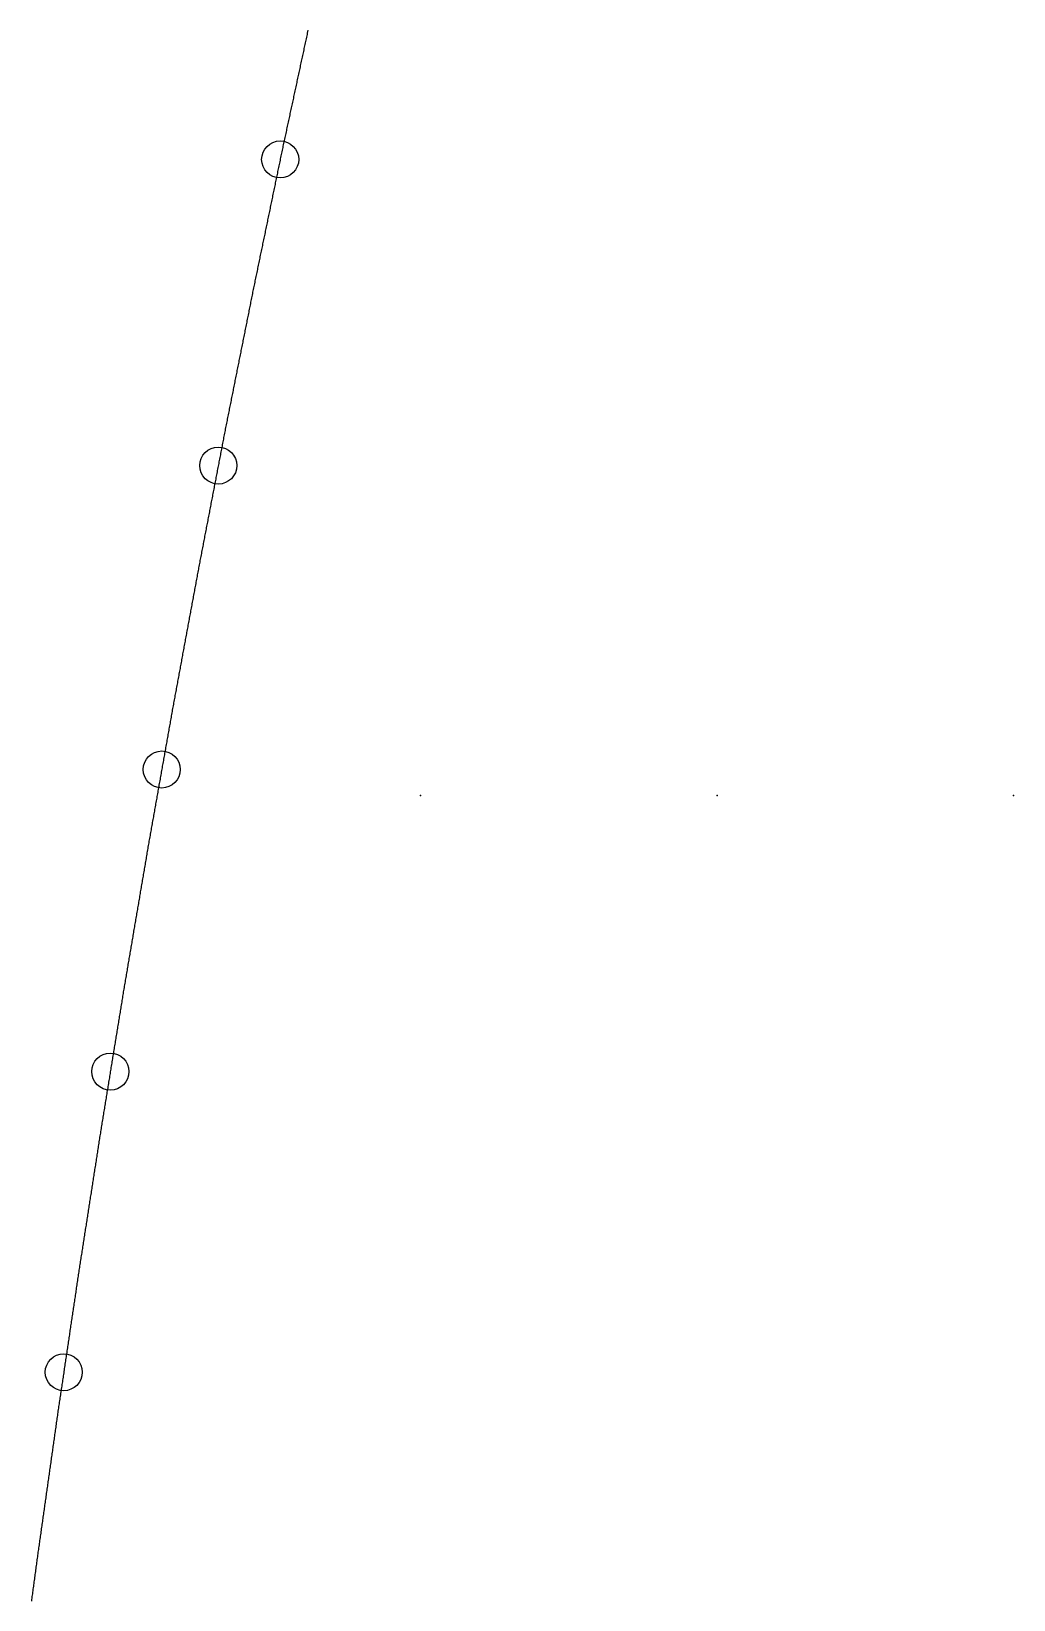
# Model space of a CAD drawing. Extents: x 1 to 322, y 1 to 270.
# Drawn here: x 3.49 to 16.74, y 22.29 to 43.45 of the extents above; entities that cross this region are included whole.
import ezdxf

# ---------------------------------------------------------------- set-up
doc = ezdxf.new("R2010")
doc.units = 0
doc.layers.get('0').update_dxf_attribs({"linetype": 'CONTINUOUS'})
doc.layers.add('DRILLING', color=3, linetype='CONTINUOUS')
doc.layers.add('RIB_INDICATION', color=1, linetype='CONTINUOUS')

# ---------------------------------------------------------------- blocks, each defined once
blk = doc.blocks.new('*U122')
at = {"layer": 'DRILLING'}
blk.add_point((0, 0), dxfattribs=at)
blk = doc.blocks.new('*U123')
at = {"layer": 'DRILLING', "color": 0, "linetype": 'BYBLOCK'}
for p in [(0, 0), (4, 0), (8, 0)]:
    blk.add_blockref('*U122', p, dxfattribs=at)

msp = doc.modelspace()

# ---------------------------------------------------------------- linework, layer by layer
msp.add_polyline3d([(7.21957, 43.4625, 0), (7.21547, 43.4435, 0), (7.21137, 43.4244, 0), (7.20727, 43.4054, 0), (7.20316, 43.3863, 0), (7.19906, 43.3672, 0), (7.19496, 43.3482, 0), (7.19086, 43.3291, 0), (7.18676, 43.3101, 0), (7.18266, 43.291, 0), (7.17856, 43.2719, 0), (7.17446, 43.2529, 0), (7.17036, 43.2338, 0), (7.16626, 43.2148, 0), (7.16216, 43.1957, 0), (7.15806, 43.1766, 0), (7.15396, 43.1576, 0), (7.14986, 43.1385, 0), (7.14575, 43.1195, 0), (7.14165, 43.1004, 0), (7.13755, 43.0813, 0), (7.13345, 43.0623, 0), (7.12935, 43.0432, 0), (7.12525, 43.0241, 0), (7.12115, 43.0051, 0), (7.11705, 42.986, 0), (7.11295, 42.967, 0), (7.10885, 42.9479, 0), (7.10475, 42.9288, 0), (7.10065, 42.9098, 0), (7.09655, 42.8907, 0), (7.09245, 42.8717, 0), (7.08835, 42.8526, 0), (7.08424, 42.8335, 0), (7.08014, 42.8145, 0), (7.07604, 42.7954, 0), (7.07194, 42.7764, 0), (7.06784, 42.7573, 0), (7.06374, 42.7382, 0), (7.05964, 42.7192, 0), (7.05554, 42.7001, 0), (7.05144, 42.6811, 0), (7.04734, 42.662, 0), (7.04324, 42.6429, 0), (7.03914, 42.6239, 0), (7.03504, 42.6048, 0), (7.03094, 42.5858, 0), (7.02683, 42.5667, 0), (7.02273, 42.5476, 0), (7.01863, 42.5286, 0), (7.01453, 42.5095, 0), (7.01043, 42.4905, 0), (7.00633, 42.4714, 0), (7.00223, 42.4523, 0), (6.99813, 42.4333, 0), (6.99403, 42.4142, 0), (6.98993, 42.3952, 0), (6.98583, 42.3761, 0), (6.98173, 42.357, 0), (6.97763, 42.338, 0), (6.97353, 42.3189, 0), (6.96943, 42.2999, 0), (6.96532, 42.2808, 0), (6.96122, 42.2617, 0), (6.95712, 42.2427, 0), (6.95302, 42.2236, 0), (6.94892, 42.2046, 0), (6.94482, 42.1855, 0), (6.94072, 42.1664, 0), (6.93662, 42.1474, 0), (6.93252, 42.1283, 0), (6.92842, 42.1093, 0), (6.92432, 42.0902, 0), (6.92022, 42.0711, 0), (6.91612, 42.0521, 0), (6.91202, 42.033, 0), (6.90791, 42.014, 0), (6.90381, 41.9949, 0), (6.89971, 41.9758, 0), (6.89561, 41.9568, 0), (6.89151, 41.9377, 0), (6.88741, 41.9186, 0), (6.88331, 41.8996, 0), (6.87921, 41.8805, 0), (6.87511, 41.8615, 0), (6.87101, 41.8424, 0), (6.86696, 41.8233, 0), (6.86299, 41.8042, 0), (6.85902, 41.785, 0), (6.85504, 41.7659, 0), (6.85107, 41.7468, 0), (6.8471, 41.7276, 0), (6.84313, 41.7085, 0), (6.83916, 41.6893, 0), (6.83518, 41.6702, 0), (6.83121, 41.6511, 0), (6.82724, 41.6319, 0), (6.82327, 41.6128, 0), (6.81929, 41.5936, 0), (6.81532, 41.5745, 0), (6.81135, 41.5554, 0), (6.80738, 41.5362, 0), (6.80341, 41.5171, 0), (6.79943, 41.4979, 0), (6.79546, 41.4788, 0), (6.79149, 41.4597, 0), (6.78752, 41.4405, 0), (6.78355, 41.4214, 0), (6.77957, 41.4022, 0), (6.7756, 41.3831, 0), (6.77163, 41.364, 0), (6.76766, 41.3448, 0), (6.76369, 41.3257, 0), (6.75971, 41.3065, 0), (6.75574, 41.2874, 0), (6.75177, 41.2683, 0), (6.7478, 41.2491, 0), (6.74383, 41.23, 0), (6.73985, 41.2108, 0), (6.73588, 41.1917, 0), (6.73191, 41.1726, 0), (6.72794, 41.1534, 0), (6.72397, 41.1343, 0), (6.71999, 41.1151, 0), (6.71602, 41.096, 0), (6.71205, 41.0769, 0), (6.70808, 41.0577, 0), (6.7041, 41.0386, 0), (6.70013, 41.0194, 0), (6.69616, 41.0003, 0), (6.69219, 40.9812, 0), (6.68822, 40.962, 0), (6.68424, 40.9429, 0), (6.68027, 40.9237, 0), (6.6763, 40.9046, 0), (6.67233, 40.8855, 0), (6.66836, 40.8663, 0), (6.66438, 40.8472, 0), (6.66041, 40.828, 0), (6.65644, 40.8089, 0), (6.65247, 40.7898, 0), (6.6485, 40.7706, 0), (6.64452, 40.7515, 0), (6.64055, 40.7323, 0), (6.63658, 40.7132, 0), (6.63261, 40.6941, 0), (6.62864, 40.6749, 0), (6.62466, 40.6558, 0), (6.62069, 40.6366, 0), (6.61672, 40.6175, 0), (6.61275, 40.5984, 0), (6.60878, 40.5792, 0), (6.6048, 40.5601, 0), (6.60083, 40.5409, 0), (6.59686, 40.5218, 0), (6.59289, 40.5027, 0), (6.58892, 40.4835, 0), (6.58494, 40.4644, 0), (6.58097, 40.4452, 0), (6.577, 40.4261, 0), (6.57303, 40.407, 0), (6.56905, 40.3878, 0), (6.56508, 40.3687, 0), (6.56111, 40.3495, 0), (6.55714, 40.3304, 0), (6.55317, 40.3113, 0), (6.54919, 40.2921, 0), (6.54522, 40.273, 0), (6.54125, 40.2538, 0), (6.53728, 40.2347, 0), (6.53331, 40.2156, 0), (6.52933, 40.1964, 0), (6.52536, 40.1773, 0), (6.52139, 40.1581, 0), (6.51742, 40.139, 0), (6.51345, 40.1199, 0), (6.50947, 40.1007, 0), (6.5055, 40.0816, 0), (6.50153, 40.0624, 0), (6.49756, 40.0433, 0), (6.49359, 40.0242, 0), (6.48961, 40.005, 0), (6.48564, 39.9859, 0), (6.4817, 39.9667, 0), (6.47785, 39.9475, 0), (6.47401, 39.9283, 0), (6.47016, 39.9091, 0), (6.46632, 39.8898, 0), (6.46248, 39.8706, 0), (6.45863, 39.8514, 0), (6.45479, 39.8322, 0), (6.45095, 39.813, 0), (6.4471, 39.7937, 0), (6.44326, 39.7745, 0), (6.43942, 39.7553, 0), (6.43557, 39.7361, 0), (6.43173, 39.7169, 0), (6.42789, 39.6976, 0), (6.42404, 39.6784, 0), (6.4202, 39.6592, 0), (6.41636, 39.64, 0), (6.41251, 39.6208, 0), (6.40867, 39.6015, 0), (6.40483, 39.5823, 0), (6.40098, 39.5631, 0), (6.39714, 39.5439, 0), (6.3933, 39.5247, 0), (6.38945, 39.5055, 0), (6.38561, 39.4862, 0), (6.38177, 39.467, 0), (6.37792, 39.4478, 0), (6.37408, 39.4286, 0), (6.37024, 39.4094, 0), (6.36639, 39.3901, 0), (6.36255, 39.3709, 0), (6.3587, 39.3517, 0), (6.35486, 39.3325, 0), (6.35102, 39.3133, 0), (6.34717, 39.294, 0), (6.34333, 39.2748, 0), (6.33949, 39.2556, 0), (6.33564, 39.2364, 0), (6.3318, 39.2172, 0), (6.32796, 39.1979, 0), (6.32411, 39.1787, 0), (6.32027, 39.1595, 0), (6.31643, 39.1403, 0), (6.31258, 39.1211, 0), (6.30874, 39.1018, 0), (6.3049, 39.0826, 0), (6.30105, 39.0634, 0), (6.29721, 39.0442, 0), (6.29337, 39.025, 0), (6.28952, 39.0057, 0), (6.28568, 38.9865, 0), (6.28184, 38.9673, 0), (6.27799, 38.9481, 0), (6.27415, 38.9289, 0), (6.27031, 38.9096, 0), (6.26646, 38.8904, 0), (6.26262, 38.8712, 0), (6.25878, 38.852, 0), (6.25493, 38.8328, 0), (6.25109, 38.8135, 0), (6.24725, 38.7943, 0), (6.2434, 38.7751, 0), (6.23956, 38.7559, 0), (6.23571, 38.7367, 0), (6.23187, 38.7174, 0), (6.22803, 38.6982, 0), (6.22418, 38.679, 0), (6.22034, 38.6598, 0), (6.2165, 38.6406, 0), (6.21265, 38.6214, 0), (6.20881, 38.6021, 0), (6.20497, 38.5829, 0), (6.20112, 38.5637, 0), (6.19728, 38.5445, 0), (6.19344, 38.5253, 0), (6.18959, 38.506, 0), (6.18575, 38.4868, 0), (6.18191, 38.4676, 0), (6.17806, 38.4484, 0), (6.17422, 38.4292, 0), (6.17038, 38.4099, 0), (6.16653, 38.3907, 0), (6.16269, 38.3715, 0), (6.15885, 38.3523, 0), (6.155, 38.3331, 0), (6.15116, 38.3138, 0), (6.14732, 38.2946, 0), (6.14347, 38.2754, 0), (6.13963, 38.2562, 0), (6.13579, 38.237, 0), (6.13194, 38.2177, 0), (6.1281, 38.1985, 0), (6.12425, 38.1793, 0), (6.12041, 38.1601, 0), (6.11657, 38.1409, 0), (6.11272, 38.1216, 0), (6.10888, 38.1024, 0), (6.10517, 38.0831, 0), (6.10145, 38.0638, 0), (6.09774, 38.0445, 0), (6.09402, 38.0252, 0), (6.09031, 38.0059, 0), (6.08659, 37.9866, 0), (6.08288, 37.9673, 0), (6.07916, 37.948, 0), (6.07545, 37.9287, 0), (6.07173, 37.9094, 0), (6.06802, 37.8901, 0), (6.0643, 37.8708, 0), (6.06059, 37.8515, 0), (6.05687, 37.8322, 0), (6.05316, 37.8129, 0), (6.04944, 37.7936, 0), (6.04573, 37.7743, 0), (6.04201, 37.755, 0), (6.0383, 37.7357, 0), (6.03458, 37.7164, 0), (6.03087, 37.6971, 0), (6.02716, 37.6778, 0), (6.02344, 37.6585, 0), (6.01973, 37.6392, 0), (6.01601, 37.6199, 0), (6.0123, 37.6006, 0), (6.00858, 37.5813, 0), (6.00487, 37.562, 0), (6.00115, 37.5427, 0), (5.99744, 37.5234, 0), (5.99372, 37.5041, 0), (5.99001, 37.4848, 0), (5.98629, 37.4656, 0), (5.98258, 37.4463, 0), (5.97886, 37.427, 0), (5.97515, 37.4077, 0), (5.97143, 37.3884, 0), (5.96772, 37.3691, 0), (5.964, 37.3498, 0), (5.96029, 37.3305, 0), (5.95657, 37.3112, 0), (5.95286, 37.2919, 0), (5.94914, 37.2726, 0), (5.94543, 37.2533, 0), (5.94171, 37.234, 0), (5.938, 37.2147, 0), (5.93428, 37.1954, 0), (5.93057, 37.1761, 0), (5.92686, 37.1568, 0), (5.92314, 37.1375, 0), (5.91943, 37.1182, 0), (5.91571, 37.0989, 0), (5.912, 37.0796, 0), (5.90828, 37.0603, 0), (5.90457, 37.041, 0), (5.90085, 37.0217, 0), (5.89714, 37.0024, 0), (5.89342, 36.9831, 0), (5.88971, 36.9638, 0), (5.88599, 36.9445, 0), (5.88228, 36.9252, 0), (5.87856, 36.9059, 0), (5.87485, 36.8866, 0), (5.87113, 36.8673, 0), (5.86742, 36.848, 0), (5.8637, 36.8287, 0), (5.85999, 36.8094, 0), (5.85627, 36.7901, 0), (5.85256, 36.7708, 0), (5.84884, 36.7515, 0), (5.84513, 36.7322, 0), (5.84141, 36.7129, 0), (5.8377, 36.6936, 0), (5.83398, 36.6743, 0), (5.83027, 36.655, 0), (5.82655, 36.6357, 0), (5.82284, 36.6164, 0), (5.81913, 36.5971, 0), (5.81541, 36.5778, 0), (5.8117, 36.5585, 0), (5.80798, 36.5392, 0), (5.80427, 36.5199, 0), (5.80055, 36.5006, 0), (5.79684, 36.4813, 0), (5.79312, 36.462, 0), (5.78941, 36.4427, 0), (5.78569, 36.4234, 0), (5.78198, 36.4041, 0), (5.77826, 36.3848, 0), (5.77455, 36.3655, 0), (5.77083, 36.3462, 0), (5.76712, 36.3269, 0), (5.7634, 36.3076, 0), (5.75969, 36.2883, 0), (5.75597, 36.269, 0), (5.75226, 36.2497, 0), (5.74854, 36.2304, 0), (5.74493, 36.211, 0), (5.74135, 36.1917, 0), (5.73776, 36.1723, 0), (5.73417, 36.1529, 0), (5.73059, 36.1335, 0), (5.727, 36.1141, 0), (5.72341, 36.0948, 0), (5.71983, 36.0754, 0), (5.71624, 36.056, 0), (5.71266, 36.0366, 0), (5.70907, 36.0173, 0), (5.70548, 35.9979, 0), (5.7019, 35.9785, 0), (5.69831, 35.9591, 0), (5.69472, 35.9397, 0), (5.69114, 35.9204, 0), (5.68755, 35.901, 0), (5.68397, 35.8816, 0), (5.68038, 35.8622, 0), (5.67679, 35.8428, 0), (5.67321, 35.8235, 0), (5.66962, 35.8041, 0), (5.66604, 35.7847, 0), (5.66245, 35.7653, 0), (5.65886, 35.7459, 0), (5.65528, 35.7266, 0), (5.65169, 35.7072, 0), (5.6481, 35.6878, 0), (5.64452, 35.6684, 0), (5.64093, 35.6491, 0), (5.63735, 35.6297, 0), (5.63376, 35.6103, 0), (5.63017, 35.5909, 0), (5.62659, 35.5715, 0), (5.623, 35.5522, 0), (5.61941, 35.5328, 0), (5.61583, 35.5134, 0), (5.61224, 35.494, 0), (5.60866, 35.4746, 0), (5.60507, 35.4553, 0), (5.60148, 35.4359, 0), (5.5979, 35.4165, 0), (5.59431, 35.3971, 0), (5.59073, 35.3778, 0), (5.58714, 35.3584, 0), (5.58355, 35.339, 0), (5.57997, 35.3196, 0), (5.57638, 35.3002, 0), (5.57279, 35.2809, 0), (5.56921, 35.2615, 0), (5.56562, 35.2421, 0), (5.56204, 35.2227, 0), (5.55845, 35.2033, 0), (5.55486, 35.184, 0), (5.55128, 35.1646, 0), (5.54769, 35.1452, 0), (5.5441, 35.1258, 0), (5.54052, 35.1064, 0), (5.53693, 35.0871, 0), (5.53335, 35.0677, 0), (5.52976, 35.0483, 0), (5.52617, 35.0289, 0), (5.52259, 35.0096, 0), (5.519, 34.9902, 0), (5.51542, 34.9708, 0), (5.51183, 34.9514, 0), (5.50824, 34.932, 0), (5.50466, 34.9127, 0), (5.50107, 34.8933, 0), (5.49748, 34.8739, 0), (5.4939, 34.8545, 0), (5.49031, 34.8351, 0), (5.48673, 34.8158, 0), (5.48314, 34.7964, 0), (5.47955, 34.777, 0), (5.47597, 34.7576, 0), (5.47238, 34.7383, 0), (5.46879, 34.7189, 0), (5.46521, 34.6995, 0), (5.46162, 34.6801, 0), (5.45804, 34.6607, 0), (5.45445, 34.6414, 0), (5.45086, 34.622, 0), (5.44728, 34.6026, 0), (5.44369, 34.5832, 0), (5.4401, 34.5638, 0), (5.43652, 34.5445, 0), (5.43293, 34.5251, 0), (5.42935, 34.5057, 0), (5.42576, 34.4863, 0), (5.42217, 34.4669, 0), (5.41859, 34.4476, 0), (5.415, 34.4282, 0), (5.41142, 34.4088, 0), (5.40783, 34.3894, 0), (5.40424, 34.3701, 0), (5.40066, 34.3507, 0), (5.39715, 34.3313, 0), (5.39369, 34.3118, 0), (5.39023, 34.2923, 0), (5.38677, 34.2729, 0), (5.38332, 34.2534, 0), (5.37986, 34.234, 0), (5.3764, 34.2145, 0), (5.37294, 34.195, 0), (5.36949, 34.1756, 0), (5.36603, 34.1561, 0), (5.36257, 34.1367, 0), (5.35911, 34.1172, 0), (5.35566, 34.0977, 0), (5.3522, 34.0783, 0), (5.34874, 34.0588, 0), (5.34528, 34.0394, 0), (5.34183, 34.0199, 0), (5.33837, 34.0005, 0), (5.33491, 33.981, 0), (5.33145, 33.9615, 0), (5.328, 33.9421, 0), (5.32454, 33.9226, 0), (5.32108, 33.9032, 0), (5.31762, 33.8837, 0), (5.31417, 33.8642, 0), (5.31071, 33.8448, 0), (5.30725, 33.8253, 0), (5.30379, 33.8059, 0), (5.30034, 33.7864, 0), (5.29688, 33.767, 0), (5.29342, 33.7475, 0), (5.28996, 33.728, 0), (5.28651, 33.7086, 0), (5.28305, 33.6891, 0), (5.27959, 33.6697, 0), (5.27613, 33.6502, 0), (5.27267, 33.6307, 0), (5.26922, 33.6113, 0), (5.26576, 33.5918, 0), (5.2623, 33.5724, 0), (5.25884, 33.5529, 0), (5.25539, 33.5335, 0), (5.25193, 33.514, 0), (5.24847, 33.4945, 0), (5.24501, 33.4751, 0), (5.24156, 33.4556, 0), (5.2381, 33.4362, 0), (5.23464, 33.4167, 0), (5.23118, 33.3972, 0), (5.22773, 33.3778, 0), (5.22427, 33.3583, 0), (5.22081, 33.3389, 0), (5.21735, 33.3194, 0), (5.2139, 33.3, 0), (5.21044, 33.2805, 0), (5.20698, 33.261, 0), (5.20352, 33.2416, 0), (5.20007, 33.2221, 0), (5.19661, 33.2027, 0), (5.19315, 33.1832, 0), (5.18969, 33.1637, 0), (5.18624, 33.1443, 0), (5.18278, 33.1248, 0), (5.17932, 33.1054, 0), (5.17586, 33.0859, 0), (5.17241, 33.0665, 0), (5.16895, 33.047, 0), (5.16549, 33.0275, 0), (5.16203, 33.0081, 0), (5.15857, 32.9886, 0), (5.15512, 32.9692, 0), (5.15166, 32.9497, 0), (5.1482, 32.9302, 0), (5.14474, 32.9108, 0), (5.14129, 32.8913, 0), (5.13783, 32.8719, 0), (5.13437, 32.8524, 0), (5.13091, 32.833, 0), (5.12746, 32.8135, 0), (5.124, 32.794, 0), (5.12054, 32.7746, 0), (5.11708, 32.7551, 0), (5.11363, 32.7357, 0), (5.11017, 32.7162, 0), (5.10671, 32.6967, 0), (5.10325, 32.6773, 0), (5.0998, 32.6578, 0), (5.09634, 32.6384, 0), (5.09288, 32.6189, 0), (5.08942, 32.5995, 0), (5.08597, 32.58, 0), (5.08251, 32.5605, 0), (5.07905, 32.5411, 0), (5.07559, 32.5216, 0), (5.07214, 32.5022, 0), (5.06868, 32.4827, 0), (5.06522, 32.4632, 0), (5.06181, 32.4438, 0), (5.05849, 32.4242, 0), (5.05516, 32.4047, 0), (5.05183, 32.3851, 0), (5.0485, 32.3656, 0), (5.04517, 32.3461, 0), (5.04184, 32.3265, 0), (5.03851, 32.307, 0), (5.03518, 32.2875, 0), (5.03185, 32.2679, 0), (5.02852, 32.2484, 0), (5.0252, 32.2288, 0), (5.02187, 32.2093, 0), (5.01854, 32.1898, 0), (5.01521, 32.1702, 0), (5.01188, 32.1507, 0), (5.00855, 32.1311, 0), (5.00522, 32.1116, 0), (5.00189, 32.0921, 0), (4.99856, 32.0725, 0), (4.99524, 32.053, 0), (4.99191, 32.0335, 0), (4.98858, 32.0139, 0), (4.98525, 31.9944, 0), (4.98192, 31.9748, 0), (4.97859, 31.9553, 0), (4.97526, 31.9358, 0), (4.97193, 31.9162, 0), (4.9686, 31.8967, 0), (4.96527, 31.8772, 0), (4.96195, 31.8576, 0), (4.95862, 31.8381, 0), (4.95529, 31.8185, 0), (4.95196, 31.799, 0), (4.94863, 31.7795, 0), (4.9453, 31.7599, 0), (4.94197, 31.7404, 0), (4.93864, 31.7208, 0), (4.93531, 31.7013, 0), (4.93198, 31.6818, 0), (4.92866, 31.6622, 0), (4.92533, 31.6427, 0), (4.922, 31.6232, 0), (4.91867, 31.6036, 0), (4.91534, 31.5841, 0), (4.91201, 31.5645, 0), (4.90868, 31.545, 0), (4.90535, 31.5255, 0), (4.90202, 31.5059, 0), (4.8987, 31.4864, 0), (4.89537, 31.4669, 0), (4.89204, 31.4473, 0), (4.88871, 31.4278, 0), (4.88538, 31.4082, 0), (4.88205, 31.3887, 0), (4.87872, 31.3692, 0), (4.87539, 31.3496, 0), (4.87206, 31.3301, 0), (4.86873, 31.3106, 0), (4.86541, 31.291, 0), (4.86208, 31.2715, 0), (4.85875, 31.2519, 0), (4.85542, 31.2324, 0), (4.85209, 31.2129, 0), (4.84876, 31.1933, 0), (4.84543, 31.1738, 0), (4.8421, 31.1542, 0), (4.83877, 31.1347, 0), (4.83545, 31.1152, 0), (4.83212, 31.0956, 0), (4.82879, 31.0761, 0), (4.82546, 31.0566, 0), (4.82213, 31.037, 0), (4.8188, 31.0175, 0), (4.81547, 30.9979, 0), (4.81214, 30.9784, 0), (4.80881, 30.9589, 0), (4.80548, 30.9393, 0), (4.80216, 30.9198, 0), (4.79883, 30.9003, 0), (4.7955, 30.8807, 0), (4.79217, 30.8612, 0), (4.78884, 30.8416, 0), (4.78551, 30.8221, 0), (4.78218, 30.8026, 0), (4.77885, 30.783, 0), (4.77552, 30.7635, 0), (4.7722, 30.744, 0), (4.76887, 30.7244, 0), (4.76554, 30.7049, 0), (4.76221, 30.6853, 0), (4.75888, 30.6658, 0), (4.75555, 30.6463, 0), (4.75222, 30.6267, 0), (4.74889, 30.6072, 0), (4.74556, 30.5876, 0), (4.74223, 30.5681, 0), (4.73893, 30.5486, 0), (4.73573, 30.5289, 0), (4.73253, 30.5093, 0), (4.72933, 30.4897, 0), (4.72613, 30.4701, 0), (4.72293, 30.4505, 0), (4.71973, 30.4308, 0), (4.71653, 30.4112, 0), (4.71333, 30.3916, 0), (4.71013, 30.372, 0), (4.70693, 30.3524, 0), (4.70373, 30.3328, 0), (4.70053, 30.3131, 0), (4.69733, 30.2935, 0), (4.69413, 30.2739, 0), (4.69093, 30.2543, 0), (4.68773, 30.2347, 0), (4.68453, 30.2151, 0), (4.68133, 30.1954, 0), (4.67812, 30.1758, 0), (4.67492, 30.1562, 0), (4.67172, 30.1366, 0), (4.66852, 30.117, 0), (4.66532, 30.0973, 0), (4.66212, 30.0777, 0), (4.65892, 30.0581, 0), (4.65572, 30.0385, 0), (4.65252, 30.0189, 0), (4.64932, 29.9993, 0), (4.64612, 29.9796, 0), (4.64292, 29.96, 0), (4.63972, 29.9404, 0), (4.63652, 29.9208, 0), (4.63332, 29.9012, 0), (4.63012, 29.8816, 0), (4.62692, 29.8619, 0), (4.62372, 29.8423, 0), (4.62052, 29.8227, 0), (4.61732, 29.8031, 0), (4.61412, 29.7835, 0), (4.61092, 29.7639, 0), (4.60772, 29.7442, 0), (4.60452, 29.7246, 0), (4.60132, 29.705, 0), (4.59812, 29.6854, 0), (4.59492, 29.6658, 0), (4.59172, 29.6461, 0), (4.58852, 29.6265, 0), (4.58532, 29.6069, 0), (4.58211, 29.5873, 0), (4.57891, 29.5677, 0), (4.57571, 29.5481, 0), (4.57251, 29.5284, 0), (4.56931, 29.5088, 0), (4.56611, 29.4892, 0), (4.56291, 29.4696, 0), (4.55971, 29.45, 0), (4.55651, 29.4304, 0), (4.55331, 29.4107, 0), (4.55011, 29.3911, 0), (4.54691, 29.3715, 0), (4.54371, 29.3519, 0), (4.54051, 29.3323, 0), (4.53731, 29.3126, 0), (4.53411, 29.293, 0), (4.53091, 29.2734, 0), (4.52771, 29.2538, 0), (4.52451, 29.2342, 0), (4.52131, 29.2146, 0), (4.51811, 29.1949, 0), (4.51491, 29.1753, 0), (4.51171, 29.1557, 0), (4.50851, 29.1361, 0), (4.50531, 29.1165, 0), (4.50211, 29.0969, 0), (4.49891, 29.0772, 0), (4.49571, 29.0576, 0), (4.49251, 29.038, 0), (4.48931, 29.0184, 0), (4.4861, 28.9988, 0), (4.4829, 28.9791, 0), (4.4797, 28.9595, 0), (4.4765, 28.9399, 0), (4.4733, 28.9203, 0), (4.4701, 28.9007, 0), (4.4669, 28.8811, 0), (4.4637, 28.8614, 0), (4.4605, 28.8418, 0), (4.4573, 28.8222, 0), (4.4541, 28.8026, 0), (4.4509, 28.783, 0), (4.4477, 28.7634, 0), (4.4445, 28.7437, 0), (4.4413, 28.7241, 0), (4.4381, 28.7045, 0), (4.4349, 28.6849, 0), (4.4317, 28.6653, 0), (4.4285, 28.6456, 0), (4.42543, 28.626, 0), (4.42236, 28.6063, 0), (4.41928, 28.5866, 0), (4.41621, 28.5669, 0), (4.41314, 28.5472, 0), (4.41007, 28.5275, 0), (4.407, 28.5078, 0), (4.40393, 28.4881, 0), (4.40085, 28.4684, 0), (4.39778, 28.4487, 0), (4.39471, 28.429, 0), (4.39164, 28.4093, 0), (4.38857, 28.3896, 0), (4.38549, 28.3699, 0), (4.38242, 28.3502, 0), (4.37935, 28.3305, 0), (4.37628, 28.3108, 0), (4.37321, 28.2911, 0), (4.37014, 28.2714, 0), (4.36706, 28.2517, 0), (4.36399, 28.232, 0), (4.36092, 28.2123, 0), (4.35785, 28.1926, 0), (4.35478, 28.1729, 0), (4.35171, 28.1532, 0), (4.34863, 28.1335, 0), (4.34556, 28.1138, 0), (4.34249, 28.0941, 0), (4.33942, 28.0744, 0), (4.33635, 28.0547, 0), (4.33328, 28.035, 0), (4.3302, 28.0153, 0), (4.32713, 27.9956, 0), (4.32406, 27.9759, 0), (4.32099, 27.9562, 0), (4.31792, 27.9365, 0), (4.31485, 27.9169, 0), (4.31177, 27.8972, 0), (4.3087, 27.8775, 0), (4.30563, 27.8578, 0), (4.30256, 27.8381, 0), (4.29949, 27.8184, 0), (4.29642, 27.7987, 0), (4.29334, 27.779, 0), (4.29027, 27.7593, 0), (4.2872, 27.7396, 0), (4.28413, 27.7199, 0), (4.28106, 27.7002, 0), (4.27799, 27.6805, 0), (4.27491, 27.6608, 0), (4.27184, 27.6411, 0), (4.26877, 27.6214, 0), (4.2657, 27.6017, 0), (4.26263, 27.582, 0), (4.25955, 27.5623, 0), (4.25648, 27.5426, 0), (4.25341, 27.5229, 0), (4.25034, 27.5032, 0), (4.24727, 27.4835, 0), (4.2442, 27.4638, 0), (4.24112, 27.4441, 0), (4.23805, 27.4244, 0), (4.23498, 27.4047, 0), (4.23191, 27.385, 0), (4.22884, 27.3653, 0), (4.22577, 27.3456, 0), (4.22269, 27.3259, 0), (4.21962, 27.3062, 0), (4.21655, 27.2865, 0), (4.21348, 27.2668, 0), (4.21041, 27.2471, 0), (4.20734, 27.2274, 0), (4.20426, 27.2078, 0), (4.20119, 27.1881, 0), (4.19812, 27.1684, 0), (4.19505, 27.1487, 0), (4.19198, 27.129, 0), (4.18891, 27.1093, 0), (4.18583, 27.0896, 0), (4.18276, 27.0699, 0), (4.17969, 27.0502, 0), (4.17662, 27.0305, 0), (4.17355, 27.0108, 0), (4.17048, 26.9911, 0), (4.1674, 26.9714, 0), (4.16433, 26.9517, 0), (4.16126, 26.932, 0), (4.15819, 26.9123, 0), (4.15512, 26.8926, 0), (4.15204, 26.8729, 0), (4.14897, 26.8532, 0), (4.1459, 26.8335, 0), (4.14283, 26.8138, 0), (4.13976, 26.7941, 0), (4.13669, 26.7744, 0), (4.13361, 26.7547, 0), (4.13054, 26.735, 0), (4.12757, 26.7153, 0), (4.12463, 26.6955, 0), (4.12169, 26.6757, 0), (4.11874, 26.6559, 0), (4.1158, 26.6362, 0), (4.11286, 26.6164, 0), (4.10992, 26.5966, 0), (4.10697, 26.5768, 0), (4.10403, 26.557, 0), (4.10109, 26.5373, 0), (4.09814, 26.5175, 0), (4.0952, 26.4977, 0), (4.09226, 26.4779, 0), (4.08931, 26.4582, 0), (4.08637, 26.4384, 0), (4.08343, 26.4186, 0), (4.08048, 26.3988, 0), (4.07754, 26.3791, 0), (4.0746, 26.3593, 0), (4.07166, 26.3395, 0), (4.06871, 26.3197, 0), (4.06577, 26.2999, 0), (4.06283, 26.2802, 0), (4.05988, 26.2604, 0), (4.05694, 26.2406, 0), (4.054, 26.2208, 0), (4.05105, 26.2011, 0), (4.04811, 26.1813, 0), (4.04517, 26.1615, 0), (4.04222, 26.1417, 0), (4.03928, 26.122, 0), (4.03634, 26.1022, 0), (4.0334, 26.0824, 0), (4.03045, 26.0626, 0), (4.02751, 26.0428, 0), (4.02457, 26.0231, 0), (4.02162, 26.0033, 0), (4.01868, 25.9835, 0), (4.01574, 25.9637, 0), (4.01279, 25.944, 0), (4.00985, 25.9242, 0), (4.00691, 25.9044, 0), (4.00396, 25.8846, 0), (4.00102, 25.8649, 0), (3.99808, 25.8451, 0), (3.99514, 25.8253, 0), (3.99219, 25.8055, 0), (3.98925, 25.7857, 0), (3.98631, 25.766, 0), (3.98336, 25.7462, 0), (3.98042, 25.7264, 0), (3.97748, 25.7066, 0), (3.97453, 25.6869, 0), (3.97159, 25.6671, 0), (3.96865, 25.6473, 0), (3.9657, 25.6275, 0), (3.96276, 25.6078, 0), (3.95982, 25.588, 0), (3.95687, 25.5682, 0), (3.95393, 25.5484, 0), (3.95099, 25.5287, 0), (3.94805, 25.5089, 0), (3.9451, 25.4891, 0), (3.94216, 25.4693, 0), (3.93922, 25.4495, 0), (3.93627, 25.4298, 0), (3.93333, 25.41, 0), (3.93039, 25.3902, 0), (3.92744, 25.3704, 0), (3.9245, 25.3507, 0), (3.92156, 25.3309, 0), (3.91861, 25.3111, 0), (3.91567, 25.2913, 0), (3.91273, 25.2716, 0), (3.90979, 25.2518, 0), (3.90684, 25.232, 0), (3.9039, 25.2122, 0), (3.90096, 25.1924, 0), (3.89801, 25.1727, 0), (3.89507, 25.1529, 0), (3.89213, 25.1331, 0), (3.88918, 25.1133, 0), (3.88624, 25.0936, 0), (3.8833, 25.0738, 0), (3.88035, 25.054, 0), (3.87741, 25.0342, 0), (3.87447, 25.0145, 0), (3.87153, 24.9947, 0), (3.86858, 24.9749, 0), (3.86564, 24.9551, 0), (3.8627, 24.9353, 0), (3.85975, 24.9156, 0), (3.85681, 24.8958, 0), (3.85387, 24.876, 0), (3.85092, 24.8562, 0), (3.84798, 24.8365, 0), (3.84504, 24.8167, 0), (3.84217, 24.7969, 0), (3.83936, 24.777, 0), (3.83654, 24.7571, 0), (3.83373, 24.7373, 0), (3.83091, 24.7174, 0), (3.8281, 24.6976, 0), (3.82528, 24.6777, 0), (3.82247, 24.6579, 0), (3.81966, 24.638, 0), (3.81684, 24.6182, 0), (3.81403, 24.5983, 0), (3.81121, 24.5784, 0), (3.8084, 24.5586, 0), (3.80558, 24.5387, 0), (3.80277, 24.5189, 0), (3.79995, 24.499, 0), (3.79714, 24.4792, 0), (3.79433, 24.4593, 0), (3.79151, 24.4394, 0), (3.7887, 24.4196, 0), (3.78588, 24.3997, 0), (3.78307, 24.3799, 0), (3.78025, 24.36, 0), (3.77744, 24.3402, 0), (3.77462, 24.3203, 0), (3.77181, 24.3005, 0), (3.769, 24.2806, 0), (3.76618, 24.2607, 0), (3.76337, 24.2409, 0), (3.76055, 24.221, 0), (3.75774, 24.2012, 0), (3.75492, 24.1813, 0), (3.75211, 24.1615, 0), (3.74929, 24.1416, 0), (3.74648, 24.1217, 0), (3.74367, 24.1019, 0), (3.74085, 24.082, 0), (3.73804, 24.0622, 0), (3.73522, 24.0423, 0), (3.73241, 24.0225, 0), (3.72959, 24.0026, 0), (3.72678, 23.9827, 0), (3.72396, 23.9629, 0), (3.72115, 23.943, 0), (3.71834, 23.9232, 0), (3.71552, 23.9033, 0), (3.71271, 23.8835, 0), (3.70989, 23.8636, 0), (3.70708, 23.8438, 0), (3.70426, 23.8239, 0), (3.70145, 23.804, 0), (3.69863, 23.7842, 0), (3.69582, 23.7643, 0), (3.693, 23.7445, 0), (3.69019, 23.7246, 0), (3.68738, 23.7048, 0), (3.68456, 23.6849, 0), (3.68175, 23.665, 0), (3.67893, 23.6452, 0), (3.67612, 23.6253, 0), (3.6733, 23.6055, 0), (3.67049, 23.5856, 0), (3.66767, 23.5658, 0), (3.66486, 23.5459, 0), (3.66205, 23.5261, 0), (3.65923, 23.5062, 0), (3.65642, 23.4863, 0), (3.6536, 23.4665, 0), (3.65079, 23.4466, 0), (3.64797, 23.4268, 0), (3.64516, 23.4069, 0), (3.64234, 23.3871, 0), (3.63953, 23.3672, 0), (3.63672, 23.3473, 0), (3.6339, 23.3275, 0), (3.63109, 23.3076, 0), (3.62827, 23.2878, 0), (3.62546, 23.2679, 0), (3.62264, 23.2481, 0), (3.61983, 23.2282, 0), (3.61701, 23.2083, 0), (3.6142, 23.1885, 0), (3.61139, 23.1686, 0), (3.60857, 23.1488, 0), (3.60576, 23.1289, 0), (3.60294, 23.1091, 0), (3.60013, 23.0892, 0), (3.59731, 23.0694, 0), (3.5945, 23.0495, 0), (3.59168, 23.0296, 0), (3.58887, 23.0098, 0), (3.58606, 22.9899, 0), (3.58324, 22.9701, 0), (3.58043, 22.9502, 0), (3.57761, 22.9304, 0), (3.5748, 22.9105, 0), (3.57198, 22.8906, 0), (3.56922, 22.8708, 0), (3.56653, 22.8508, 0), (3.56385, 22.8309, 0), (3.56116, 22.811, 0), (3.55848, 22.791, 0), (3.55579, 22.7711, 0), (3.5531, 22.7511, 0), (3.55042, 22.7312, 0), (3.54773, 22.7113, 0), (3.54505, 22.6913, 0), (3.54236, 22.6714, 0), (3.53968, 22.6515, 0), (3.53699, 22.6315, 0), (3.5343, 22.6116, 0), (3.53162, 22.5917, 0), (3.52893, 22.5717, 0), (3.52625, 22.5518, 0), (3.52356, 22.5318, 0), (3.52087, 22.5119, 0), (3.51819, 22.492, 0), (3.5155, 22.472, 0), (3.51282, 22.4521, 0), (3.51013, 22.4322, 0), (3.50745, 22.4122, 0), (3.50476, 22.3923, 0), (3.50207, 22.3724, 0), (3.49939, 22.3524, 0), (3.4967, 22.3325, 0), (3.49402, 22.3126, 0), (3.49133, 22.2926, 0), (3.48864, 22.2727, 0)])
at = {"layer": 'RIB_INDICATION'}
for centre in [(6.8454, 41.71943), (6.01023, 37.58994), (5.24769, 33.49015), (4.55403, 29.41513), (3.92586, 25.3598)]:
    msp.add_circle(centre, 0.25, dxfattribs=at)

# ---------------------------------------------------------------- block references
at = {"layer": 'DRILLING'}
msp.add_blockref('*U123', (8.73987, 33.13759), dxfattribs=at)

doc.saveas('drawing.dxf')
